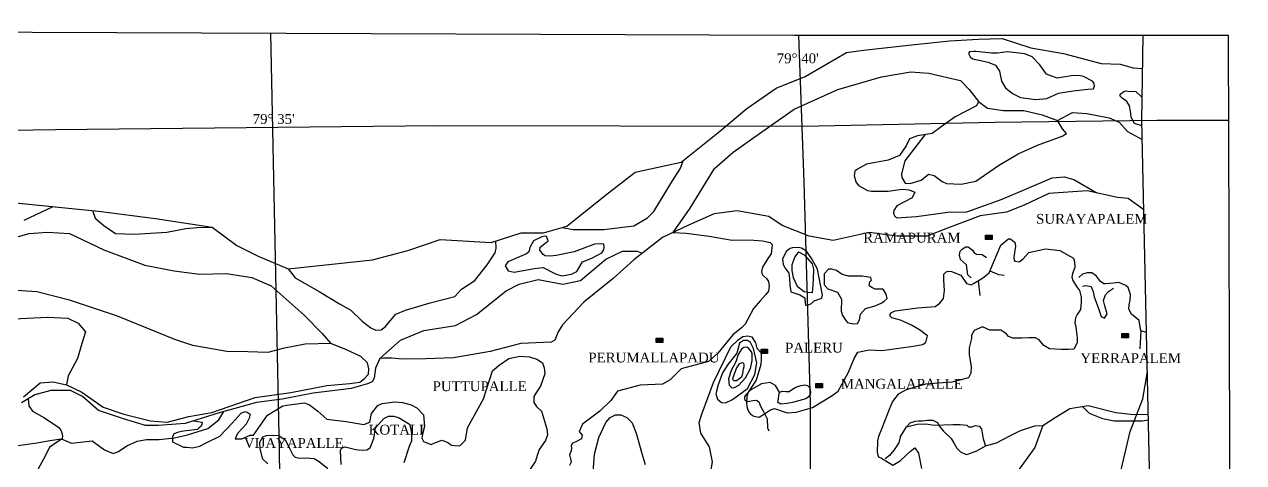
# Model space of a CAD drawing. Header units: millimetres. Extents: x 46 to 1858, y 42 to 1542.
# Drawn here: x 1177 to 1858, y 1297 to 1542 of the extents above; entities that cross this region are included whole.
import ezdxf

# ---------------------------------------------------------------- set-up
doc = ezdxf.new("R2010")
doc.units = ezdxf.units.MM
doc.header["$MEASUREMENT"] = 0
for name, color, linetype in [('CONTOUR', 31, 'Continuous'), ('NALA', 4, 'Continuous'), ('TEXT', 7, 'Continuous')]:
    doc.layers.add(name, color=color, linetype=linetype)
for name, color, linetype, lineweight in [('RIVER', 4, 'Continuous', 25), ('ROAD', 1, 'Continuous', 25), ('TITLE', 7, 'Continuous', 30)]:
    doc.layers.add(name, color=color, linetype=linetype, lineweight=lineweight)
doc.styles.get("Standard").update_dxf_attribs({"font": 'times.ttf'})

msp = doc.modelspace()

# ---------------------------------------------------------------- hatches: boundary and pattern name
at = {"layer": 'TEXT'}
for points in [[(1717.87, 1424.08), (1714.2, 1424.08), (1714.2, 1421.64), (1717.87, 1421.64)], [(1794.01, 1369.24), (1790.35, 1369.24), (1790.35, 1366.8), (1794.01, 1366.8)], [(1533.98, 1366.65), (1530.31, 1366.65), (1530.31, 1364.21), (1533.98, 1364.21)], [(1592.51, 1360.45), (1588.85, 1360.45), (1588.85, 1358.01), (1592.51, 1358.01)], [(1623.07, 1341.3), (1619.41, 1341.3), (1619.41, 1338.86), (1623.07, 1338.86)]]:
    msp.add_hatch(color=256, dxfattribs=at).paths.add_polyline_path(points)

# ---------------------------------------------------------------- linework, layer by layer
at = {"layer": 'CONTOUR'}
for points in [[(1560.55, 1291.23), (1561.72, 1297.62), (1560.04, 1306.02), (1555.16, 1313.57), (1554.32, 1319.45), (1556.01, 1324.66), (1562.23, 1341.79), (1571.87, 1361.78), (1576.04, 1365.66), (1578.59, 1367.53), (1581.47, 1367.87), (1583.68, 1367.36), (1585.72, 1363.97), (1586.4, 1361.08), (1588.61, 1358.54), (1588.95, 1357.18), (1588.95, 1354.8), (1588.61, 1351.92), (1586.06, 1343.1), (1581.64, 1336.48), (1580.96, 1333.94), (1580.62, 1330.54), (1580.96, 1328.51), (1581.3, 1327.15), (1582.15, 1325.11), (1583.17, 1323.93), (1584.87, 1323.08), (1587.76, 1322.57), (1590.65, 1324.27), (1594.04, 1326.64), (1596.42, 1327.32), (1603.39, 1324.95), (1608.48, 1325.28), (1617.49, 1327.83), (1628.02, 1334.28), (1631.93, 1336.99), (1637.7, 1347.51), (1640.76, 1355.14), (1642.8, 1358.71), (1649.25, 1360.06), (1656.22, 1359.72), (1665.73, 1360.91), (1673.88, 1362.1), (1679.15, 1363.12), (1680.68, 1364.14), (1681.02, 1364.98), (1681.87, 1367.87), (1677.28, 1371.26), (1672.86, 1373.81), (1666.8, 1376.63), (1661.88, 1377.98), (1660.86, 1378.83), (1660.86, 1379.85), (1661.71, 1380.87), (1663.75, 1381.89), (1676.32, 1383.58), (1686, 1384.26), (1688.72, 1386.13), (1690.76, 1388.67), (1691.27, 1393.25), (1690.93, 1399.02), (1690.93, 1402.25), (1692.28, 1403.6), (1693.3, 1403.94), (1695.17, 1403.77), (1700.44, 1401.74), (1703.5, 1397.16), (1706.21, 1396.31), (1707.57, 1396.99), (1712.5, 1400.04), (1716.24, 1403.09), (1718.61, 1408.86), (1722.69, 1418.53), (1725.41, 1420.74), (1727.11, 1421.92), (1727.96, 1421.92), (1730.67, 1420.06), (1731.01, 1417.68), (1730.34, 1414.46), (1730, 1411.41), (1730.17, 1410.05), (1730.67, 1409.54), (1733.05, 1409.2), (1735.26, 1410.9), (1738.32, 1414.46), (1747.66, 1416.5), (1755.65, 1415.48), (1760.06, 1413.1), (1763.29, 1411.24), (1763.97, 1409.2), (1764.14, 1405.98), (1762.78, 1402.75), (1762.44, 1400.55), (1762.95, 1398.68), (1764.99, 1395.46), (1766.69, 1393.25), (1767.71, 1389.52), (1767.71, 1386.64), (1767.2, 1382.57), (1765.33, 1379.85), (1764.48, 1377.98), (1764.14, 1375.1), (1764.65, 1372.73), (1765.33, 1366.79), (1765.5, 1364.07), (1764.31, 1361.7), (1763.46, 1360.51), (1760.57, 1360.34), (1756.49, 1360.17), (1750.04, 1360.68), (1746.81, 1362.55), (1745.62, 1363.73), (1744.26, 1365.6), (1742.06, 1366.79), (1738.49, 1366.79), (1734.58, 1366.62), (1729.49, 1366.62), (1727.11, 1367.47), (1725.92, 1368.99), (1722.69, 1371.03), (1716.58, 1371.03), (1712.5, 1372.9), (1707.91, 1370.86), (1706.38, 1368.31), (1706.38, 1366.45), (1705.02, 1361.19), (1705.02, 1357.29), (1706.21, 1350.84), (1705.99, 1346.98), (1704.64, 1344.44), (1695.46, 1342.06), (1680.68, 1340.87), (1669.81, 1337.82), (1665.4, 1335.28), (1662.34, 1331.2), (1660.3, 1326.79), (1656.39, 1316.78), (1654.35, 1311.69), (1653.84, 1309.32), (1653.84, 1306.94), (1653.67, 1304.74), (1653.67, 1302.87), (1654.01, 1301.35), (1654.52, 1300.33), (1656.05, 1299.65), (1662.52, 1295.64), (1666.48, 1298.07), (1672.27, 1303.55), (1674.71, 1305.38), (1676.84, 1302.33), (1678.39, 1293.8)], [(1271.81, 1320.44), (1276.56, 1319.68), (1276.41, 1318.59), (1275.94, 1317.5), (1274.69, 1316.41), (1273.91, 1315.63), (1266.12, 1314.7), (1263.32, 1314.08), (1260.83, 1313.14), (1260.05, 1311.59), (1260.05, 1308.79), (1266.12, 1305.68), (1268.15, 1305.68), (1271.11, 1305.36), (1275.31, 1306.3), (1278.9, 1308.16), (1286.38, 1311.9), (1293.39, 1319.21), (1298.37, 1324.66), (1300.4, 1325.59), (1301.64, 1325.28), (1303.36, 1324.19), (1302.89, 1322.01), (1301.17, 1318.59), (1299.15, 1316.26), (1296.35, 1313.3), (1294.94, 1310.34), (1298.68, 1310.34), (1303.36, 1312.52), (1305.22, 1312.37), (1313.17, 1323.57), (1321.74, 1328.86), (1326.41, 1329.48), (1333.73, 1330.41), (1336.54, 1329.32), (1341.21, 1325.75), (1346.2, 1321.39), (1357.1, 1320.14), (1366.99, 1318.44), (1370.26, 1319.69), (1371.19, 1324.51), (1374.78, 1329.02), (1377.11, 1330.11), (1384.28, 1331.04), (1388.48, 1330.73), (1393.31, 1329.33), (1396.59, 1327.62), (1400.32, 1323.73), (1400.79, 1317.35), (1399.86, 1313.77), (1399.39, 1310.82), (1400.17, 1308.95), (1404.53, 1307.24), (1407.02, 1308.33), (1410.61, 1309.73), (1413.88, 1308.33), (1415.9, 1306.93), (1417.62, 1306.62), (1420.58, 1306.46), (1423.69, 1309.73), (1424.78, 1316.58), (1433.82, 1332.76), (1438.8, 1348.31), (1442.42, 1351.58), (1447.97, 1355.27), (1454.03, 1356.45), (1459.41, 1356.11), (1463.62, 1354.94), (1466.64, 1352.75), (1467.65, 1350.07), (1467.99, 1346.71), (1465.63, 1339.82), (1463.28, 1336.46), (1461.93, 1333.94), (1461.93, 1330.75), (1463.45, 1328.4), (1466.14, 1325.88), (1469.17, 1315.97), (1469.5, 1312.61), (1468.32, 1309.42), (1464.79, 1304.38), (1463.78, 1301.19), (1462.77, 1298), (1459.92, 1293.46)], [(1354.18, 1296), (1353.87, 1303.9), (1354.39, 1305.25), (1356.57, 1305.88), (1360.22, 1304.94), (1362.4, 1304.53), (1365.74, 1304.11), (1368.65, 1304.32), (1370.42, 1305.46), (1372.5, 1310.56), (1373.44, 1316.48), (1378.13, 1321.68), (1380.73, 1323.03), (1383.64, 1323.03), (1386.66, 1322.1), (1392.39, 1318.67), (1393.33, 1315.24), (1393.53, 1312.53), (1393.53, 1309.21), (1392.29, 1306.19), (1389.16, 1297.04)], [(1495.07, 1291.72), (1495.75, 1301.79), (1498.1, 1311.2), (1502.14, 1319.6), (1504.49, 1322.29), (1507.52, 1323.8), (1510.55, 1323.8), (1513.91, 1322.29), (1516.77, 1319.26), (1519.29, 1313.05), (1522.15, 1302.3), (1524, 1296.08)], [(1313.31, 1296.39), (1310.51, 1299.02), (1309.03, 1304.77), (1308.89, 1308.58), (1310.45, 1311.49), (1312.54, 1312.33), (1316.08, 1312.53), (1319.41, 1312.22), (1322.95, 1309.93), (1325.13, 1305.57), (1327.22, 1301.51), (1328.46, 1300.16), (1330.96, 1299.64), (1334.29, 1299.85), (1339.19, 1299.43), (1342, 1297.77), (1346.79, 1293.82)]]:
    msp.add_lwpolyline(points, dxfattribs=at)
for points in [[(1602.77, 1414.94), (1600.85, 1410.6), (1601.11, 1407.92), (1602.13, 1405.75), (1604.3, 1402.82), (1604.69, 1399.88), (1604.81, 1396.3), (1605.45, 1392.47), (1610.44, 1390.69), (1613.25, 1389.15), (1613.38, 1385.96), (1613.63, 1384.94), (1614.78, 1384.94), (1617.09, 1385.96), (1618.49, 1387.49), (1622.71, 1388.9), (1623.09, 1390.56), (1620.41, 1405.11), (1617.21, 1410.86), (1614.27, 1415.07), (1611.33, 1416.73), (1609.67, 1417.11), (1606.47, 1416.99), (1605.07, 1416.6), (1604.43, 1416.22)], [(1607.75, 1411.88), (1605.96, 1407.54), (1605.96, 1404.35), (1606.73, 1400.39), (1609.03, 1395.54), (1612.87, 1392.6), (1614.91, 1392.22), (1617.6, 1392.09), (1617.72, 1393.88), (1618.11, 1399.11), (1618.24, 1405.11), (1617.47, 1408.05), (1613.51, 1412.77), (1609.93, 1414.56), (1609.16, 1414.05)], [(1626.16, 1394.13), (1631.53, 1392.22), (1633.7, 1388.26), (1633.58, 1381.62), (1634.34, 1379.2), (1636.13, 1376.51), (1637.15, 1375.37), (1638.56, 1374.86), (1640.48, 1374.6), (1642.78, 1374.73), (1643.8, 1376.9), (1644.44, 1379.96), (1647.13, 1383.15), (1652.62, 1384.69), (1656.2, 1386.35), (1657.61, 1387.24), (1659.27, 1388.77), (1658.63, 1391.2), (1657.1, 1394.01), (1654.92, 1394.01), (1652.62, 1394.01), (1650.71, 1394.9), (1649.3, 1395.79), (1649.55, 1397.96), (1650.45, 1398.86), (1650.19, 1400.39), (1645.34, 1401.16), (1637.67, 1401.16), (1634.09, 1402.18), (1630.89, 1404.35), (1628.33, 1404.99), (1626.42, 1404.99), (1623.99, 1402.43), (1623.99, 1399.75), (1624.12, 1396.43)], [(1576.74, 1363.85), (1575.26, 1358.16), (1570.3, 1351.84), (1567.33, 1347.14), (1564.85, 1340.58), (1563.61, 1335.5), (1564.47, 1332.53), (1566.71, 1330.68), (1568.94, 1330.43), (1572.78, 1332.28), (1581.21, 1338.47), (1585.42, 1346.27), (1586.41, 1352.83), (1584.55, 1360.88), (1582.94, 1364.1), (1581.33, 1365.34), (1579.1, 1365.21)], [(1577.86, 1360.38), (1576, 1357.41), (1574.64, 1353.45), (1572.04, 1348.5), (1570.67, 1343.8), (1570.92, 1340.33), (1572.41, 1338.85), (1574.02, 1338.97), (1576.37, 1340.33), (1580.09, 1344.42), (1582.94, 1349.74), (1583.81, 1354.07), (1583.93, 1357.79), (1583.44, 1359.02), (1581.95, 1360.76), (1580.84, 1361.5), (1579.22, 1361.38)], [(1576.5, 1352.34), (1575.13, 1349.99), (1573.77, 1346.52), (1572.9, 1343.67), (1573.52, 1342.93), (1575.13, 1342.93), (1576.25, 1343.67), (1578.11, 1345.16), (1578.6, 1346.89), (1579.1, 1349.49), (1579.35, 1350.73), (1579.35, 1351.97), (1579.1, 1352.59), (1578.23, 1352.83)], [(1598.24, 1330.7), (1598.47, 1332.61), (1598.69, 1334.9), (1599.38, 1336.42), (1600.68, 1337.03), (1602.74, 1336.88), (1604.57, 1336.88), (1606.4, 1338.1), (1608.31, 1339.32), (1611.06, 1340.23), (1613.35, 1340.46), (1614.72, 1340.16), (1616.02, 1338.94), (1616.48, 1336.34), (1616.32, 1335.13), (1615.18, 1333.68), (1613.88, 1332.69), (1606.33, 1330.63), (1603.43, 1330.09), (1599.92, 1329.79), (1598.92, 1330.25)]]:
    msp.add_lwpolyline(points, close=True, dxfattribs=at)
at = {"layer": 'NALA'}
for points in [[(1680.31, 1480.13), (1669.12, 1465.61), (1667.22, 1458.22), (1667.43, 1456.32), (1669.34, 1453.15), (1672.08, 1452.94), (1678.21, 1454.84), (1682.44, 1458.01), (1685.61, 1457.37), (1690.05, 1453.99), (1692.38, 1452.94), (1700.62, 1452.52), (1708.87, 1454.21), (1721.55, 1462.86), (1732.54, 1469.41), (1743.32, 1474.26), (1757.06, 1479.33), (1759.39, 1480.81), (1757.27, 1483.34), (1754.39, 1488.05)], [(1539.72, 1425.62), (1547.03, 1425.16), (1559.82, 1423.5), (1572.6, 1421.2), (1582.31, 1421.46), (1589.6, 1420.94), (1593.82, 1420.05), (1594.97, 1418.77), (1594.46, 1413.67), (1592.54, 1410.99), (1589.6, 1406.26), (1589.09, 1403.84), (1589.35, 1402.18), (1590.24, 1401.28), (1591.77, 1399.88), (1592.92, 1398.22), (1593.31, 1395.67), (1592.92, 1392.86), (1591.52, 1390.94), (1588.58, 1387.62), (1584.62, 1383.15), (1579.89, 1374.34), (1577.84, 1372.3), (1572.97, 1368.49), (1564.66, 1358.28), (1559.42, 1353.55), (1544.21, 1349.47), (1537.95, 1343.34), (1533.73, 1340.91), (1521.33, 1340.28), (1508.54, 1337.08), (1504.84, 1331.85), (1498.7, 1325.85), (1489.05, 1318.62), (1487.26, 1314.41), (1488.8, 1312.36), (1488.54, 1310.32), (1485.34, 1308.66), (1483.43, 1307.89), (1482.66, 1306.62), (1482.92, 1305.09), (1482.79, 1303.68), (1481.76, 1301.38), (1482.28, 1299.21), (1482.66, 1297.3), (1481.89, 1295.51)], [(1706.25, 1400.2), (1704.36, 1402), (1703.6, 1407.59), (1700.18, 1410.53), (1699.71, 1412.9), (1700.09, 1415.17), (1701.41, 1416.5), (1703.22, 1417.54), (1704.45, 1417.54), (1706.92, 1415.74), (1708.06, 1413.94), (1709.1, 1413.37), (1712.42, 1413.28), (1714.79, 1411.66)], [(1716.71, 1404.24), (1721.44, 1402.04), (1724.56, 1401.71)], [(1710.04, 1398.51), (1711.09, 1390.35)], [(1804.19, 1369.66), (1800.99, 1370.67), (1800.06, 1376.35), (1795.7, 1380.04), (1794.24, 1382.82), (1794.38, 1385.19), (1795.04, 1387.83), (1795.17, 1391), (1793.98, 1394.83), (1792.66, 1396.02), (1788.69, 1397.61), (1785.65, 1397.21), (1781.29, 1396.95), (1780.23, 1396.95), (1778.51, 1398.13), (1776.26, 1401.17), (1773.62, 1403.02), (1770.97, 1403.02), (1768.46, 1402.36), (1766.34, 1400.38)], [(1768.33, 1395.63), (1770.18, 1396.02), (1773.22, 1395.36), (1774.41, 1392.46), (1774.94, 1389.55), (1777.06, 1383.74), (1778.77, 1378.72), (1780.63, 1377.8), (1782.21, 1380.18), (1780.89, 1384.53), (1780.1, 1387.57), (1781.29, 1390.74), (1782.87, 1392.59), (1785.65, 1394.57)], [(1800.99, 1370.67), (1800.38, 1360.54)], [(1599.24, 1336.11), (1596.94, 1340.16), (1593.96, 1341.76), (1591.44, 1341.45), (1589, 1341.07), (1586.1, 1339.47), (1583.51, 1337.87), (1581.98, 1336.73), (1579.61, 1334.06), (1579.61, 1332.92), (1579.77, 1332), (1581.52, 1331.24), (1584.27, 1331.77), (1586.18, 1332), (1587.63, 1331.09), (1588.47, 1328.72), (1590.3, 1325.22), (1592.21, 1321.63), (1592.44, 1316.45), (1593.12, 1314.79)], [(1179.38, 1332.71), (1179.7, 1328.76), (1181.83, 1325.88), (1188.51, 1322.09), (1196.55, 1316.79), (1197.62, 1315.27), (1198.22, 1313.75), (1198.53, 1311.93), (1198.37, 1310.42), (1191.24, 1305.72), (1188.96, 1300.72), (1183.8, 1291.62), (1183.8, 1286.32), (1184.11, 1279.8), (1183.35, 1274.19)], [(1666.5, 1311.27), (1670.15, 1317.12), (1672.19, 1319.33), (1674.91, 1320.35), (1676.78, 1320.52), (1678.82, 1320.52), (1681.87, 1320.86), (1684.76, 1320.86), (1687.31, 1319.5), (1688.67, 1317.12), (1690.71, 1314.75), (1694.95, 1310.51), (1696.65, 1307.79), (1698.18, 1305.25), (1700.22, 1303.21), (1703.45, 1301.68), (1704.3, 1301.85), (1709.39, 1303.72), (1714.15, 1306.43), (1720.43, 1308.13), (1728.25, 1312.2), (1733.68, 1315.09), (1741.75, 1317.63), (1746.17, 1317.8), (1753.13, 1322.38), (1761.29, 1327.3), (1771.48, 1328.99), (1786.94, 1325.09), (1797.13, 1323.9), (1805.21, 1324.08)], [(1768.47, 1328.49), (1772.2, 1324.75), (1779.6, 1321.82), (1786.16, 1320.51), (1794.87, 1320.36), (1801.81, 1320.51), (1805.28, 1320.99)], [(1168.22, 1305.97), (1184.42, 1308.15), (1191.43, 1309.55), (1197.82, 1310.49), (1203.58, 1308), (1215.11, 1309.24), (1221.96, 1304.26), (1226.79, 1302.24), (1229.91, 1303.33), (1234.58, 1306.44), (1240.35, 1309.09), (1245.49, 1310.02), (1252.65, 1310.02), (1261.07, 1310.95), (1268.39, 1312.66), (1279.83, 1316.1), (1285.91, 1321.08), (1288.69, 1325.59)], [(1670.15, 1317.12), (1676.07, 1318.51), (1680.74, 1318.86), (1685.63, 1318.06), (1695.99, 1318.4), (1700.08, 1318.4), (1703.72, 1318.06), (1704.75, 1317.15), (1706.11, 1317.04), (1706.8, 1317.15), (1708.5, 1317.83), (1710.67, 1317.49), (1711.92, 1315.9), (1712.37, 1313.74), (1712.83, 1310.45), (1714.15, 1306.43)], [(1746.17, 1317.8), (1741.81, 1305.64), (1728.24, 1286.84), (1715.75, 1273.82), (1709.41, 1264.42), (1702.13, 1254.76), (1702.13, 1241.02), (1699.96, 1230.18), (1697.22, 1224.48), (1690.83, 1218.88), (1685.7, 1210.03), (1682.43, 1206.14), (1679.94, 1198.83), (1681.5, 1194.48), (1686.94, 1187.33), (1694.57, 1178.16), (1694.57, 1175.05), (1693.64, 1173.19), (1688.34, 1162.38), (1685.85, 1157.56), (1677.6, 1148.08)], [(1666.5, 1311.27), (1665.72, 1308.17), (1663.1, 1304.2), (1660.6, 1301.13), (1658.21, 1299.31)]]:
    msp.add_lwpolyline(points, dxfattribs=at)
at = {"layer": 'RIVER'}
for points in [[(1168.57, 1442.49), (1218.62, 1437.47), (1250.53, 1433.32), (1282.22, 1428.52), (1295.99, 1418.26), (1307.79, 1412.37), (1324.57, 1405.32), (1371.78, 1410.34), (1391.45, 1415.58), (1409.59, 1421.7), (1438, 1419.95), (1454.83, 1425.41), (1467.29, 1425.41), (1480.4, 1429.12), (1500.95, 1445.71), (1518.57, 1459.14), (1544.15, 1464.82), (1565.57, 1481.84), (1580.87, 1494.72), (1597.26, 1506.07), (1613.43, 1512.62), (1636.5, 1526.01), (1646.12, 1527.32), (1671.26, 1530.15), (1694.21, 1532.56), (1710.16, 1533.43), (1723.49, 1533.87), (1739.45, 1528.63), (1757.81, 1525.35), (1778.79, 1519.9), (1789.5, 1519.46), (1796.71, 1517.49), (1802.01, 1517.05)], [(1539.72, 1425.62), (1549.18, 1439.12), (1562.87, 1461.27), (1573.28, 1470.43), (1587.96, 1480.76), (1607.27, 1494.43), (1631.64, 1505.37), (1656.14, 1512.34), (1672.57, 1515.22), (1682.51, 1514.45), (1700.3, 1510.35), (1705.09, 1505.29), (1710.3, 1498.72), (1709.2, 1496.26), (1697.29, 1490.11), (1689.35, 1484.5), (1684.42, 1480.81), (1676.21, 1479.44), (1671.83, 1477.8), (1669.89, 1474), (1666.2, 1468.53), (1659.76, 1465.93), (1647.71, 1463.74), (1642.78, 1460.87), (1641.28, 1459.78), (1640.87, 1457.18), (1641.69, 1453.76), (1643.33, 1451.85), (1648.26, 1448.98), (1650.45, 1448.57), (1654.15, 1448.57), (1659.76, 1448.7), (1667.7, 1449.66), (1671.53, 1449.39), (1674.68, 1448.02), (1673.18, 1444.88), (1664.69, 1440.36), (1662.91, 1437.77), (1662.77, 1436.26), (1663.32, 1434.76), (1664.55, 1433.66), (1675.64, 1434.48), (1693.17, 1436.81), (1703.71, 1437.08), (1723.56, 1444.06), (1751.49, 1456.09), (1758.06, 1456.63), (1763.47, 1455.13), (1776.35, 1447.65)], [(1710.3, 1498.72), (1715.25, 1494.91), (1724.35, 1493.63), (1735.7, 1493.63), (1745.92, 1491.24), (1754.39, 1488.05), (1762.86, 1492.51), (1770.85, 1491.88), (1783.31, 1489.48), (1788.9, 1487.09), (1793.54, 1481.98), (1801.78, 1477.36)], [(1801.61, 1485.01), (1797.53, 1486.45), (1795.61, 1489.96), (1795.13, 1493.31), (1794.65, 1496.18), (1793.22, 1498.58), (1790.5, 1500.49), (1789.38, 1501.61), (1789.38, 1502.73), (1791.46, 1504.32), (1792.42, 1504.64), (1793.7, 1504.48), (1798.17, 1504.16), (1801.75, 1500.97)], [(1477.73, 1428.36), (1483.79, 1427.27), (1501.04, 1427.14), (1517.75, 1429.19), (1525.41, 1433.7), (1528.97, 1437.26), (1538.91, 1453.75), (1543.57, 1461.14), (1545.51, 1465.9)], [(1802.66, 1438.16), (1793.87, 1444.47), (1787.97, 1445.13), (1770.92, 1448.84), (1749.5, 1447.31), (1735.73, 1440.76), (1725.9, 1436.83), (1711.25, 1434.87), (1692.89, 1427.88), (1681.53, 1423.52), (1664.92, 1423.52), (1649.18, 1425.48), (1629.07, 1421.11), (1615.74, 1423.52), (1600.66, 1429.41), (1593.23, 1434.43), (1575.43, 1437.67), (1562.53, 1435.92), (1548.32, 1429.59), (1533.68, 1422.82), (1517.72, 1410.38), (1506.14, 1399.9), (1489.75, 1386.59), (1477.94, 1373.93), (1475.43, 1370.08), (1473.68, 1365.49), (1471.5, 1364.4), (1454.67, 1363.53), (1437.4, 1359.16), (1417.07, 1355.67), (1401.56, 1355.02), (1388.44, 1354.8), (1382.32, 1355.45), (1377.95, 1355.45), (1375.77, 1355.24), (1373.36, 1349.78), (1372.71, 1344.32), (1371.61, 1342.14), (1368.99, 1341.05), (1359.81, 1338.43), (1338.61, 1335.81), (1321.34, 1332.53), (1307.02, 1330.74), (1286.04, 1324.85), (1267.02, 1318.95), (1251.94, 1317.86), (1244.95, 1317.86), (1232.71, 1321.57), (1218.72, 1326.16), (1209.76, 1334.02), (1202.98, 1337.29), (1192.06, 1337.29), (1183.09, 1334.89), (1175.66, 1330.52)], [(1177.13, 1432.49), (1193.35, 1440)], [(1215.33, 1437.8), (1216.79, 1433.46), (1221.71, 1429.36), (1228.15, 1424.98), (1238.55, 1424.57), (1256.9, 1425.66), (1267.44, 1427.72), (1273.74, 1428.26), (1282.22, 1428.52)], [(1156.92, 1418.44), (1179.9, 1424.92), (1190.25, 1425.8), (1202.53, 1424.92), (1221.65, 1415.81), (1244.63, 1407.4), (1260.94, 1404.07), (1275.15, 1402.32), (1290.24, 1402.67), (1304.27, 1400.4), (1315.09, 1395.78), (1333.51, 1379.49), (1343.68, 1369.15), (1348.56, 1363.6)], [(1324.57, 1405.32), (1328.46, 1400.3), (1342.01, 1392.64), (1353.24, 1385.8), (1359.67, 1382.11), (1365.97, 1376.09), (1370.9, 1372.27), (1373.64, 1371.04), (1376.65, 1371.31), (1378.84, 1372.81), (1384.73, 1379.92), (1390.2, 1382.25), (1404.03, 1386.35), (1417.72, 1389.9), (1421.42, 1393.87), (1428.9, 1398.7), (1435.88, 1407.58), (1440.26, 1414.28), (1440.81, 1416.88), (1440.73, 1420.83)], [(1375.77, 1355.24), (1387.36, 1365.47), (1400.34, 1370.9), (1418.06, 1373.71), (1429.81, 1379.84), (1446.47, 1392.98), (1453.66, 1396.66), (1464.31, 1399.3), (1477.99, 1396.67), (1487.99, 1398.77), (1502.02, 1410.68), (1511.5, 1415.06), (1519.56, 1415.06), (1522.35, 1413.99)], [(1176.73, 1333.85), (1186.03, 1341.73), (1193.4, 1342.25), (1200.8, 1340.52), (1209.36, 1336.47), (1221.29, 1328.06), (1232.87, 1324.21), (1247.78, 1320.36), (1257.07, 1319.66), (1269.18, 1322.81), (1282.07, 1325.06), (1306.11, 1333.47), (1326.1, 1336.27), (1346.28, 1340.12), (1359.08, 1341.35), (1364.69, 1342.05), (1367.33, 1344.15), (1369.43, 1346.43), (1369.78, 1349.41), (1368.9, 1352.74), (1365.22, 1356.42), (1357.15, 1360.1), (1348.56, 1363.6), (1334.17, 1363.25), (1321.72, 1360.8), (1313.3, 1358.52), (1302.07, 1359.04), (1290.32, 1359.22), (1271.37, 1362.55), (1261.38, 1365.88), (1229.37, 1378.77), (1202.53, 1387.71), (1184.29, 1392.44), (1169.9, 1393.31)], [(1167.54, 1377.22), (1190.17, 1378.27), (1201.57, 1377.74), (1207.29, 1374.86), (1211.5, 1370.13), (1209.39, 1363.65), (1206.94, 1355.24), (1201.67, 1345.6), (1200.8, 1340.52)]]:
    msp.add_lwpolyline(points, dxfattribs=at)
for points in [[(1709.82, 1521.96), (1715.64, 1520.61), (1719.8, 1518.85), (1722.08, 1515.53), (1723.12, 1510.03), (1725.3, 1506.29), (1729.25, 1503.07), (1733.82, 1500.9), (1742.24, 1499.75), (1748.48, 1500.27), (1754.92, 1503.28), (1763.23, 1504.53), (1771.44, 1505.46), (1774.45, 1505.67), (1775.08, 1507.43), (1774.66, 1509.09), (1774.04, 1510.03), (1768.95, 1512.52), (1766.45, 1513.14), (1762.3, 1513.04), (1757.62, 1512.31), (1754.19, 1511.69), (1748.37, 1513.97), (1744.53, 1519.16), (1740.27, 1523.62), (1736.21, 1525.18), (1726.45, 1526.32), (1720.84, 1525.59), (1717.51, 1525.59), (1714.29, 1526.01), (1708.89, 1526.63), (1707.33, 1526.63), (1705.35, 1526.32), (1704.63, 1525.39), (1705.56, 1523.52), (1706.91, 1522.38)], [(1457.78, 1413.6), (1452.58, 1411.41), (1447.38, 1409.09), (1445.87, 1406.9), (1447.51, 1404.17), (1450.94, 1403.48), (1462.03, 1405.53), (1467.09, 1405.94), (1473.94, 1402.39), (1477.5, 1401.3), (1482.97, 1402.25), (1485.85, 1403.76), (1489, 1409.09), (1494.34, 1411.14), (1499.95, 1414.28), (1501.04, 1415.79), (1501.18, 1417.29), (1500.91, 1419.07), (1499.13, 1419.21), (1495.71, 1419.07), (1484.34, 1414.83), (1474.35, 1412.78), (1471.06, 1412.37), (1468.19, 1412.51), (1467.09, 1413.19), (1465.31, 1415.65), (1465.45, 1417.29), (1468.05, 1419.48), (1469.83, 1420.98), (1469.01, 1423.31), (1468.05, 1423.58), (1466.27, 1423.04), (1461.62, 1420.98), (1459.7, 1417.16), (1459.01, 1414.83)]]:
    msp.add_lwpolyline(points, close=True, dxfattribs=at)
at = {"layer": 'ROAD'}
msp.add_lwpolyline([(1739.65, 1112.65), (1745.25, 1132.59), (1752.49, 1143.53), (1762.27, 1164.84), (1768.14, 1180.48), (1770.1, 1191.62), (1773.64, 1223.8), (1779.12, 1255.86), (1789.9, 1292.37), (1794.99, 1314.45), (1802.03, 1332.63), (1804.67, 1347.99)], dxfattribs=at)
at = {"layer": 'TEXT'}
for points in [[(1714.2, 1424.08), (1717.87, 1424.08), (1717.87, 1421.64), (1714.2, 1421.64)], [(1790.35, 1369.24), (1794.01, 1369.24), (1794.01, 1366.8), (1790.35, 1366.8)], [(1530.31, 1366.65), (1533.98, 1366.65), (1533.98, 1364.21), (1530.31, 1364.21)], [(1588.85, 1360.45), (1592.51, 1360.45), (1592.51, 1358.01), (1588.85, 1358.01)], [(1619.41, 1341.3), (1623.07, 1341.3), (1623.07, 1338.86), (1619.41, 1338.86)]]:
    msp.add_lwpolyline(points, close=True, dxfattribs=at)
at = {"layer": 'TITLE'}
msp.add_lwpolyline([(68.13, 51.02), (526.98, 48.99), (1287.44, 42.31), (1383.18, 41.8), (1858.4, 51.96), (1856.87, 178.61), (1852.4, 800.35), (1850.04, 1535.56), (1607.41, 1535.56), (45.94, 1541.67), (49.72, 1413.44)], close=True, dxfattribs=at)
for points in [[(1346.17, 41.99), (1342.87, 121.9), (1337.33, 297.65), (1333.63, 515.6), (1330.34, 689.07), (1327.05, 909.28), (1325.4, 1036.06), (1321.7, 1176.6), (1319.85, 1303.37), (1314.91, 1536.71)], [(1609.77, 1535.56), (1612.65, 1453.78), (1616.16, 1330.27), (1616.37, 1189.11), (1617.81, 1045.28), (1620.48, 898.34), (1620.69, 716.2), (1622.54, 490.82), (1624.6, 354.21), (1626.4, 290.61)], [(1810.13, 50.93), (1809.78, 174.33), (1807.92, 542.83), (1806.84, 865.39), (1806.84, 1251.18), (1801.54, 1488.13), (1802.31, 1535.56)], [(47.97, 1472.92), (179.58, 1472.64), (482.88, 1474.03), (816.32, 1479.15), (1094.36, 1481.57), (1194.71, 1482.98), (1407.7, 1485.26), (1612.03, 1484.82), (1719.48, 1487.09), (1809.87, 1488.23), (1850.19, 1488.24)]]:
    msp.add_lwpolyline(points, dxfattribs=at)

# ---------------------------------------------------------------- texts
at = {"layer": 'TEXT'}
for s, height, p in [("79° 40'", 5.49, (1597.58, 1519.99)), ("79° 35'", 5.49, (1304.82, 1486.15)), ('SURAYAPALEM', 5.4898, (1742.5, 1430.44)), ('RAMAPURAM', 5.49, (1645.89, 1419.92)), ('PALERU', 5.49, (1602.24, 1358.51)), ('PERUMALLAPADU', 5.4898, (1492.35, 1353.02)), ('YERRAPALEM', 5.49, (1767.22, 1352.69)), ('PUTTUPALLE', 5.49, (1405.36, 1337.01)), ('MANGALAPALLE', 5.4898, (1633.37, 1338.38)), ('KOTALI', 5.49, (1369.65, 1312.77)), ('VIJAYAPALLE', 5.4898, (1299.91, 1305.34))]:
    msp.add_text(s, height=height, dxfattribs=at).set_placement(p)

doc.saveas('drawing.dxf')
